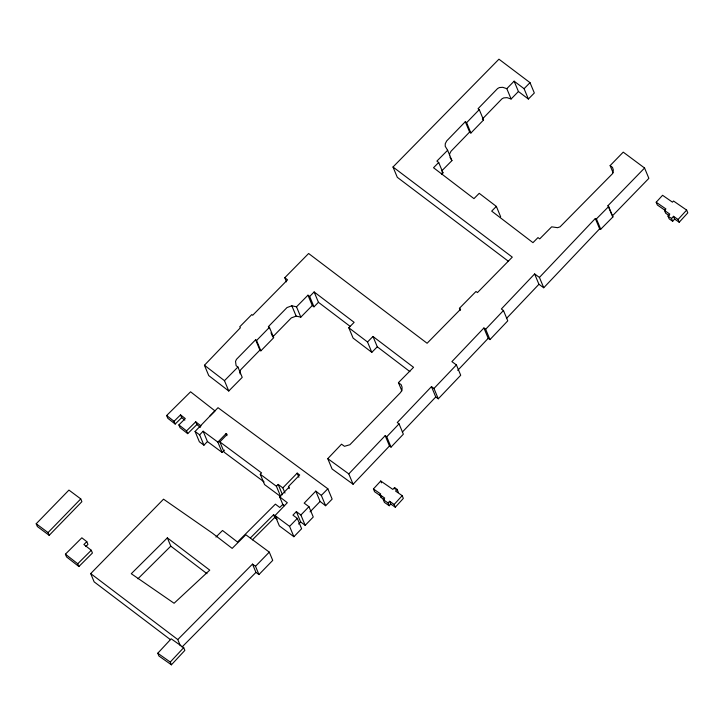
<?xml version="1.0" encoding="UTF-8"?>
<svg xmlns="http://www.w3.org/2000/svg" width="724" height="724" viewBox="0 0 724 724"><rect width="100%" height="100%" fill="white"/><g stroke="black" fill="none" stroke-linecap="round" stroke-linejoin="round"><path stroke-width="1.09" d="M449.532 155.732L449.586 154.013L451.007 151.253L469.614 132.049L465.306 121.713L446.708 140.909L445.278 143.669L445.206 146.257L447.622 150.284L451.93 160.619L441.966 170.665M384.263 499.741L381.114 497.551L379.964 494.791L380.697 493.985L373.421 488.953L380.724 481.007L392.851 489.406L394.526 487.578L397.123 489.388L398.272 492.148M381.114 497.551L381.838 496.745M673.501 216.322L674.65 219.082L672.668 221.263L671.519 218.503L673.501 216.322L678.053 219.49L679.202 222.241L687.8 212.856L686.651 210.096L673.519 201.01L672.469 202.168L662.569 195.29L656.197 202.231L657.338 204.992L665.284 210.485M389.222 505.714L388.073 502.963L389.603 501.289L390.752 504.049L389.222 505.714L384.408 502.393L383.258 499.641L384.688 498.076L379.964 494.791M402.2 495.65L403.34 498.411L395.295 507.207L394.155 504.456L402.2 495.65L395.576 491.08L397.123 489.388M678.053 219.49L686.651 210.096M669.184 215.652L665.664 213.218L664.514 210.458L665.908 208.946L656.197 202.231M672.668 221.263L669.157 218.82L668.008 216.06L669.8 214.114L664.514 210.458M157.76 653.229L171.199 638.812L183.706 647.636L184.855 650.396L171.407 664.813L158.909 655.989L157.76 653.229L170.267 662.053L171.407 664.813M170.267 662.053L183.706 647.636M539.434 277.419L595.318 218.494L599.626 228.829L543.733 287.763L539.434 277.419L534.62 273.943L501.352 308.985L503.461 310.506L507.768 320.841L489.967 339.601L488.211 338.325L483.904 327.981L451.894 361.629L456.41 364.914L460.717 375.258L438.282 398.806L435.767 396.969L431.468 386.634L397.259 422.554L399.051 423.848L403.358 434.183L391.041 447.115L389.476 445.984L385.177 435.649L348.796 473.903L353.095 484.238L389.476 445.984M489.967 339.601L485.668 329.257L503.461 310.506M506.429 318.506L538.928 284.288L534.62 273.943M353.095 484.238L332.072 468.98L327.773 458.645L341.529 444.183L344.479 446.31L349.882 444.735L400.616 392.471L402.01 389.729L402.064 387.159L401.177 384.716L398.435 382.643L413.558 367.321L372.978 336.47L367.53 342L371.828 352.335L377.285 346.805L372.978 336.47M391.041 447.115L386.743 436.78L399.051 423.848M438.282 398.806L433.975 388.462L456.41 364.914M457.722 370.362L488.211 338.325M402.345 432.074L435.767 396.969M296.505 306.813L307.971 295.184L312.27 305.519L300.813 317.148L296.505 306.813L291.844 305.79L287.021 307.555L268.405 326.605L269.418 327.348L273.726 337.692L260.866 350.841L256.567 340.506L255.599 339.773L236.44 359.366L235.526 361.421L236.124 365.701L237.934 367.032L242.232 377.367L228.766 391.014L208.738 375.593L204.44 365.258L240.386 327.764L239.716 326.841L251.789 314.569L252.685 315.257L287.555 279.844L284.785 277.717L308.632 253.5L427.097 343.257L460.609 309.202L459.414 308.324L475.985 291.482L477.442 292.587L512.293 257.138L393.005 166.991L498.945 59.187L530.022 82.654L534.33 92.989L528.384 99.034L518.429 91.514L514.121 81.178L506.809 88.663L502.737 87.314L499.379 87.559L497.578 88.554L478.039 108.718L479.27 109.623L483.569 119.958L470.908 133.017L469.614 132.049M203.942 445.188L199.643 434.843L203.136 431.214L207.444 441.549L203.942 445.188L199.372 441.803L195.073 431.468L218.014 407.693L327.845 488.781L332.144 499.117L325.628 505.732L321.329 495.397L315.791 491.125L304.189 503.126L308.949 506.673L313.257 517.008L305.193 525.343L300.885 515.008L296.36 511.624L292.939 515.126L297.32 518.393L301.618 528.737L293.89 536.71L279.346 525.886L275.039 515.551L287.319 502.718L279.654 496.818L289.148 487.089L288.433 486.564L299.682 474.998L297.193 473.134L282.84 487.876L284.984 493.044M224.404 450.129L222.159 452.446L217.861 442.111L226.06 433.622L227.137 434.409L219.87 441.902L261.572 472.899L260.26 474.247L264.568 484.582L280.713 496.601L276.405 486.266L278.179 484.419L282.84 487.876M300.885 515.008L308.949 506.673M310.044 511.868L320.099 501.461L315.791 491.125M49.187 535.335L48.037 532.583L80.753 498.908L68.943 490.085L36.2 523.76L37.349 526.52L49.187 535.335L81.893 501.669L80.753 498.908M470.908 133.017L466.609 122.682L479.27 109.623M293.89 536.71L289.582 526.375L297.32 518.393M269.292 552.122L272.731 560.385L258.957 574.557L255.509 566.286L269.292 552.122L245.807 534.746L232.169 548.385L212.204 533.009L163.534 499.18L90.699 573.589L94.147 581.861L170.448 639.672M611.861 214.965L607.988 205.661L644.568 168.013L623.237 152.14L610.124 165.615L613.138 172.855M256.567 340.506L269.418 327.348M255.599 339.773L259.907 350.108L240.739 369.711L239.825 371.765L240.124 373.901M272.704 336.941L291.329 317.89L296.152 316.126L300.813 317.148M483.569 119.958L482.347 119.062L501.886 98.889L503.687 97.894L507.044 97.65L511.108 98.998L518.429 91.514M298.614 524.058L300.659 521.968L296.36 511.624M447.622 150.284L436.889 161.099L438.699 162.484L433.531 167.733L473.967 198.629L479.225 193.326L496.356 206.421L500.655 216.757M528.384 99.034L524.086 88.699L530.022 82.654M441.531 174.321L443.007 172.819L438.699 162.484M371.828 352.335L353.104 338.099L348.805 327.764L354.136 322.343L314.135 291.953L309.673 296.478L313.981 306.822L318.433 302.297L314.135 291.953M321.329 495.397L327.845 488.781M228.766 391.014L224.467 380.679L237.934 367.032M180.357 645.772L177.778 639.573L252.504 564.114L255.509 566.286M595.318 218.494L596.422 218.892L608.64 206.557L607.988 205.661M182.014 647.039L255.952 572.385L252.504 564.114M599.626 228.829L600.73 229.227L612.938 216.901L608.64 206.557M496.356 206.421L491.686 211.118L532.964 242.658L537.986 237.599L539.706 238.893L551.652 226.838L557.561 227.68L560.041 226.865L612.54 173.651L613.346 170.068L612.513 167.407L610.124 165.615M215.96 537.054L222.521 530.484L237.499 542.05L275.392 504.139L279.745 507.461L282.812 504.402L284.514 505.714M250.432 537.914L273.591 514.728L275.147 515.941M252.377 539.869L274.731 517.479L273.591 514.728M86.799 541.661L83.903 544.52L91.287 550.267L92.437 553.018L78.898 566.512L66.563 556.937L65.413 554.186L81.848 537.805L86.799 541.661L87.948 544.412L85.776 546.566M78.898 566.512L77.749 563.761L91.287 550.267M187.697 433.64L186.548 430.889L195.715 421.811L196.865 424.572L187.697 433.64L180.023 427.667L178.873 424.907L185.281 418.553L180.538 414.87L174.041 421.296L175.19 424.056L181.688 417.621L180.538 414.87M167.353 537.869L131.27 573.716L174.086 603.255L209.743 570.132L167.353 537.869L170.801 546.14L207.001 573.698M137.922 578.793L170.801 546.14M175.19 424.056L167.796 418.273L166.647 415.513L190.584 391.802L215.037 410.933L209.933 415.983M383.258 499.641L388.073 502.963M380.933 496.112L374.57 491.705L373.421 488.953M674.65 219.082L679.202 222.241M668.008 216.06L671.519 218.503M389.603 501.289L394.155 504.456M390.752 504.049L395.295 507.207M538.928 284.288L543.733 287.763M385.177 435.649L386.743 436.78M255.952 572.385L258.957 574.557M483.904 327.981L485.668 329.257M327.773 458.645L348.796 473.903M431.468 386.634L433.975 388.462M203.136 431.214L217.861 442.111M195.073 431.468L199.643 434.843M207.444 441.549L222.159 452.446M465.306 121.713L466.609 122.682M260.26 474.247L276.405 486.266M264.061 481.885L224.178 452.238L219.87 441.902M275.039 515.551L289.582 526.375M36.2 523.76L48.037 532.583M300.659 521.968L305.193 525.343M514.121 81.178L524.086 88.699M508.529 261.373L397.304 177.326L393.005 166.991M90.699 573.589L177.778 639.573M377.285 346.805L409.92 371.62M318.433 302.297L350.434 326.596M348.805 327.764L367.53 342M441.803 171.905L443.007 172.819M307.971 295.184L309.673 296.478M312.27 305.519L313.981 306.822M259.907 350.108L260.866 350.841M204.44 365.258L224.467 380.679M320.099 501.461L325.628 505.732M181.688 417.621L184.846 420.083M65.413 554.186L77.749 563.761M178.873 424.907L186.548 430.889M166.647 415.513L174.041 421.296M274.731 517.479L277.075 519.307L275.925 516.547M195.715 421.811L201.028 425.974M196.865 424.572L200.403 427.341M612.938 216.901L612.287 216.005L648.867 178.348L644.568 168.013M449.993 157.398L451.93 160.619M596.422 218.892L600.73 229.227M506.809 88.663L511.108 98.998M459.414 308.324L460.274 310.388M398.435 382.643L401.883 390.915M394.526 487.578L395.295 489.415M380.724 481.007L381.485 482.845M284.785 277.717L286.505 281.844M291.844 305.79L296.152 316.126M268.405 326.605L269.265 328.669M270.984 332.805L272.278 335.909M297.193 473.134L298.912 477.27M288.433 486.564L289.292 488.628M278.179 484.419L282.487 494.754M279.654 496.818L283.102 505.09M226.06 433.622L226.92 435.685"/></g></svg>
